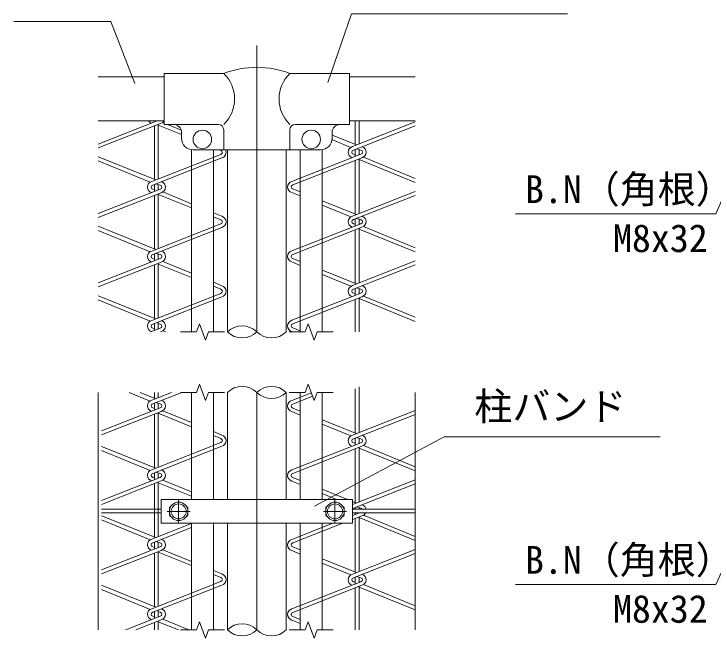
# Model space of a CAD drawing. Units: millimetres, scale not verified. Extents: x -4200 to 4200, y -2970 to 2970.
# Drawn here: x 2344 to 3552, y 620 to 1697 of the extents above; entities that cross this region are included whole.
import ezdxf
from ezdxf.enums import TextEntityAlignment as Align

# ---------------------------------------------------------------- set-up
doc = ezdxf.new("R2010")
doc.units = ezdxf.units.MM
doc.header["$LTSCALE"] = 20
doc.linetypes.add('USER1', pattern=[50.8, 31.75, -6.35, 6.35, -6.35])
for name, color, linetype, lineweight in [('0-0_D-BMK', 2, 'USER1', 13), ('0-1_D-STR1', 1, 'Continuous', 18), ('0-2_D-STR-DIM', 7, 'Continuous', 9), ('0-8_D-STR3', 3, 'Continuous', 13), ('0-9_D-STR-TXT', 7, 'Continuous', 9), ('0-A_Defpoints', 8, 'Continuous', 18), ('0-B_D-STR2', 7, 'Continuous', 9)]:
    doc.layers.add(name, color=color, linetype=linetype, lineweight=lineweight)
doc.styles.add('ＭＳ ゴシック', font='')
doc.styles.get('ＭＳ ゴシック').set_extended_font_data('MS Gothic')

msp = doc.modelspace()

# ---------------------------------------------------------------- linework, layer by layer
at = {"layer": '0-0_D-BMK'}
for p, q in [((2628.64, 858.32), (2628.64, 818.32)), ((2898.64, 858.32), (2898.64, 818.32)), ((2608.64, 838.32), (2648.64, 838.32)), ((2878.64, 838.32), (2918.64, 838.32))]:
    msp.add_line(p, q, dxfattribs=at)
at = {"layer": '0-1_D-STR1'}
for p, q in [((2489.58, 1588.72), (2603.64, 1588.72)), ((2923.64, 1588.72), (3037.36, 1588.72)), ((2489.58, 1512.72), (2603.64, 1512.72)), ((2923.64, 1512.72), (3037.36, 1512.72)), ((2712.84, 1462.72), (2712.84, 1148.29)), ((2814.44, 1462.72), (2814.44, 1148.29)), ((2712.84, 1043.73), (2712.84, 859.72)), ((2814.44, 1043.73), (2814.44, 859.72)), ((2712.84, 817.72), (2712.84, 633.73)), ((2814.44, 817.72), (2814.44, 633.73))]:
    msp.add_line(p, q, dxfattribs=at)
at = {"layer": '0-2_D-STR-DIM'}
for points in [[(2707.64, 1148.29), (2679.9, 1148.29), (2674.77, 1134.19), (2664.51, 1162.38), (2659.38, 1148.29), (2631.64, 1148.29)], [(2895.64, 1148.29), (2867.9, 1148.29), (2862.77, 1134.19), (2852.51, 1162.38), (2847.38, 1148.29), (2819.64, 1148.29)], [(2707.64, 1043.73), (2679.9, 1043.73), (2674.77, 1029.63), (2664.51, 1057.82), (2659.38, 1043.73), (2631.64, 1043.73)], [(2895.64, 1043.73), (2867.9, 1043.73), (2862.77, 1029.63), (2852.51, 1057.82), (2847.38, 1043.73), (2819.64, 1043.73)], [(2707.64, 633.73), (2679.9, 633.73), (2674.77, 619.63), (2664.51, 647.82), (2659.38, 633.73), (2631.64, 633.73)], [(2895.64, 633.73), (2867.9, 633.73), (2862.77, 619.63), (2852.51, 647.82), (2847.38, 633.73), (2819.64, 633.73)]]:
    msp.add_lwpolyline(points, dxfattribs=at)
for centre, start, end in [((2738.24, 1122.73), 45.18146, 134.81854), ((2738.24, 1173.85), 225.18146, 314.81854), ((2789.04, 1173.85), 225.18146, 314.81854), ((2738.24, 1018.17), 45.18146, 134.81854), ((2789.04, 1018.17), 45.18146, 134.81854), ((2789.04, 1069.29), 225.18146, 314.81854), ((2738.24, 608.17), 45.18146, 134.81854), ((2738.24, 659.29), 225.18146, 314.81854), ((2789.04, 659.29), 225.18146, 314.81854)]:
    msp.add_arc(centre, 36.03, start, end, dxfattribs=at)
at = {"layer": '0-8_D-STR3'}
for p, q in [((2603.64, 1594.72), (2603.64, 1506.72)), ((2603.64, 1594.72), (2706.54, 1594.72)), ((2820.74, 1594.72), (2923.64, 1594.72)), ((2923.64, 1594.72), (2923.64, 1506.72)), ((2603.64, 1506.72), (2697.14, 1506.72)), ((2706.54, 1497.32), (2706.54, 1462.72)), ((2820.74, 1497.32), (2820.74, 1462.72)), ((2830.14, 1506.72), (2923.64, 1506.72)), ((2633.64, 1492.72), (2633.64, 1482.72)), ((2893.64, 1492.72), (2893.64, 1482.72)), ((2650.64, 1462.72), (2650.64, 1148.29)), ((2653.64, 1462.72), (2873.64, 1462.72)), ((2688.64, 1462.72), (2688.64, 1148.29)), ((2838.64, 1462.72), (2838.64, 1148.29)), ((2876.64, 1462.72), (2876.64, 1148.29)), ((2650.64, 1043.73), (2650.64, 859.72)), ((2688.64, 1043.73), (2688.64, 859.72)), ((2838.64, 1043.73), (2838.64, 859.72)), ((2876.64, 1043.73), (2876.64, 859.72)), ((2598.64, 858.92), (2928.64, 858.92)), ((2598.64, 858.92), (2598.64, 817.72)), ((2928.64, 858.92), (2928.64, 817.72)), ((2612.64, 844.32), (2612.64, 832.32)), ((2644.64, 844.32), (2644.64, 832.32)), ((2882.64, 844.32), (2882.64, 832.32)), ((2914.64, 844.32), (2914.64, 832.32)), ((2598.64, 817.72), (2928.64, 817.72)), ((2650.64, 817.72), (2650.64, 633.73)), ((2688.64, 817.72), (2688.64, 633.73)), ((2838.64, 817.72), (2838.64, 633.73)), ((2876.64, 817.72), (2876.64, 633.73))]:
    msp.add_line(p, q, dxfattribs=at)
for centre, radius in [((2669.64, 1480.72), 16), ((2857.64, 1480.72), 16), ((2628.64, 838.32), 16), ((2628.64, 838.32), 13), ((2898.64, 838.32), 16), ((2898.64, 838.32), 13)]:
    msp.add_circle(centre, radius, dxfattribs=at)
for centre, radius, start, end in [((2664.02, 1550.72), 61.18, 314.01503, 45.98497), ((2763.64, 1445.25), 160, 69.0916, 110.9084), ((2863.25, 1550.72), 61.18, 134.01503, 225.98497), ((2619.64, 1492.72), 14, 0, 90), ((2697.14, 1497.32), 9.4, 0, 90), ((2830.14, 1497.32), 9.4, 90, 180), ((2907.64, 1492.72), 14, 90, 180), ((2653.64, 1482.72), 20, 180, 270), ((2873.64, 1482.72), 20, 270, 0), ((2615.64, 844.32), 3, 94.49325, 180), ((2641.64, 844.32), 3, 0, 85.50675), ((2885.64, 844.32), 3, 94.49325, 180), ((2911.64, 844.32), 3, 0, 85.50675), ((2615.64, 832.32), 3, 180, 265.50675), ((2641.64, 832.32), 3, 274.49325, 0), ((2885.64, 832.32), 3, 180, 265.50675), ((2911.64, 832.32), 3, 274.49325, 0)]:
    msp.add_arc(centre, radius, start, end, dxfattribs=at)
at = {"layer": '0-9_D-STR-TXT'}
for points in [[(3300.22, 1697.36), (2927.47, 1697.36), (2886.48, 1579.28)], [(2344.18, 1684.22), (2511.2, 1684.22), (2553.19, 1577.35)], [(3210.56, 1352.38), (3556.63, 1352.38), (3611.78, 1478.88)], [(3460.24, 967.14), (3087.24, 967.14), (2863.41, 847.6)], [(3210.56, 712.21), (3556.63, 712.21), (3613.84, 836.91)]]:
    msp.add_lwpolyline(points, dxfattribs=at)
at = {"layer": '0-A_Defpoints'}
for p, q in [((2763.64, 1642.84), (2763.64, 1148.29)), ((2489.58, 1043.73), (2489.58, 633.73)), ((2763.64, 1043.73), (2763.64, 633.73)), ((3037.36, 1043.73), (3037.36, 633.73))]:
    msp.add_line(p, q, dxfattribs=at)
at = {"layer": '0-B_D-STR2'}
for p, q in [((2489.58, 1472.8), (2591.3, 1512.72)), ((2587.11, 1511.07), (2587.11, 1512.72)), ((2603.64, 1509.08), (2601.39, 1510.01)), ((2928.68, 1468.31), (3037.36, 1510.96)), ((2933.76, 1471.89), (2933.76, 1512.72)), ((2940.16, 1472.81), (2940.16, 1512.72)), ((2489.58, 1465.96), (2598.59, 1508.74)), ((2587.11, 1411.59), (2587.11, 1504.24)), ((2593.51, 1412.51), (2593.51, 1506.75)), ((2633.64, 1489.32), (2593.51, 1505.55)), ((2632.97, 1496.98), (2609.37, 1506.72)), ((2930.39, 1462.14), (3037.36, 1504.12)), ((2893.64, 1487.98), (2935.76, 1471.09)), ((2893.5, 1480.39), (2925.88, 1467.04)), ((2701.53, 1461.84), (2699.37, 1462.72)), ((2933.76, 1451.37), (2933.76, 1463.07)), ((2935.83, 1464.28), (2943.52, 1462.14)), ((2940.16, 1454.27), (2940.16, 1463.07)), ((2489.58, 1450.7), (2589.12, 1410.79)), ((2582.04, 1408.01), (2701.53, 1454.91)), ((2824.03, 1408.31), (2943.52, 1455.2)), ((2825.74, 1402.14), (2945.23, 1449.04)), ((2933.76, 1454.27), (2930.39, 1455.2)), ((3037.36, 1413.47), (2948.03, 1450.3)), ((2489.58, 1443.71), (2579.24, 1406.74)), ((2583.75, 1401.84), (2703.24, 1448.74)), ((2933.76, 1351.89), (2933.76, 1444.53)), ((2940.16, 1352.81), (2940.16, 1447.04)), ((3037.36, 1406.51), (2940.16, 1445.85)), ((2587.11, 1391.07), (2587.11, 1402.78)), ((2589.19, 1403.98), (2596.88, 1401.84)), ((2593.51, 1393.97), (2593.51, 1402.78)), ((2489.58, 1352.8), (2596.88, 1394.91)), ((2489.58, 1345.96), (2598.59, 1388.74)), ((2587.11, 1393.97), (2583.75, 1394.91)), ((2650.64, 1369.7), (2601.39, 1390.01)), ((2824.03, 1389.04), (2838.64, 1383.01)), ((2825.74, 1395.2), (2838.64, 1390.03)), ((2928.68, 1348.31), (3037.36, 1390.96)), ((2587.11, 1291.59), (2587.11, 1384.24)), ((2593.51, 1292.51), (2593.51, 1386.75)), ((2650.64, 1362.44), (2593.51, 1385.55)), ((2930.39, 1342.14), (3037.36, 1384.12)), ((2876.64, 1374.79), (2935.76, 1351.09)), ((2876.64, 1367.34), (2925.88, 1347.04)), ((2703.24, 1348.01), (2688.64, 1354.03)), ((2701.53, 1341.84), (2688.64, 1347.06)), ((2933.76, 1331.37), (2933.76, 1343.07)), ((2935.83, 1344.28), (2943.52, 1342.14)), ((2940.16, 1334.27), (2940.16, 1343.07)), ((2489.58, 1330.7), (2589.12, 1290.79)), ((2582.04, 1288.01), (2701.53, 1334.91)), ((2583.75, 1281.84), (2703.24, 1328.74)), ((2824.03, 1288.31), (2943.52, 1335.2)), ((2825.74, 1282.14), (2945.23, 1329.04)), ((2933.76, 1334.27), (2930.39, 1335.2)), ((3037.36, 1293.47), (2948.03, 1330.3)), ((2489.58, 1323.71), (2579.24, 1286.74)), ((2933.76, 1231.89), (2933.76, 1324.53)), ((2940.16, 1232.81), (2940.16, 1327.04)), ((3037.36, 1286.51), (2940.16, 1325.85)), ((2587.11, 1271.07), (2587.11, 1283.16)), ((2589.19, 1283.98), (2596.88, 1281.84)), ((2593.51, 1273.59), (2593.51, 1282.78)), ((2489.58, 1232.8), (2596.88, 1274.91)), ((2489.58, 1225.96), (2598.59, 1268.74)), ((2587.11, 1273.97), (2583.75, 1274.91)), ((2650.64, 1249.7), (2601.39, 1270.01)), ((2824.03, 1269.04), (2838.64, 1263.01)), ((2825.74, 1275.2), (2838.64, 1270.03)), ((2928.68, 1228.31), (3037.36, 1270.96)), ((2587.11, 1171.59), (2587.11, 1264.24)), ((2593.51, 1172.51), (2593.51, 1266.75)), ((2650.64, 1242.44), (2593.51, 1265.55)), ((2930.39, 1222.14), (3037.36, 1264.12)), ((2876.64, 1254.79), (2935.76, 1231.09)), ((2876.64, 1247.34), (2925.88, 1227.04)), ((2703.24, 1228.01), (2688.64, 1234.03)), ((2701.53, 1221.84), (2688.64, 1227.06)), ((2933.76, 1211.37), (2933.76, 1223.46)), ((2935.83, 1224.28), (2943.52, 1222.14)), ((2940.16, 1213.88), (2940.16, 1223.07)), ((2489.58, 1210.7), (2589.12, 1170.79)), ((2582.04, 1168.01), (2701.53, 1214.91)), ((2583.75, 1161.84), (2703.24, 1208.74)), ((2824.03, 1168.31), (2943.52, 1215.2)), ((2825.74, 1162.14), (2945.23, 1209.04)), ((2933.76, 1214.27), (2930.39, 1215.2)), ((3037.36, 1173.47), (2948.03, 1210.3)), ((2489.58, 1203.71), (2579.24, 1166.74)), ((2933.76, 1148.2), (2933.76, 1204.53)), ((2940.16, 1148.29), (2940.16, 1207.04)), ((3037.36, 1166.51), (2940.16, 1205.85)), ((2587.11, 1151.07), (2587.11, 1163.16)), ((2593.51, 1153.59), (2593.51, 1165.68)), ((2593.51, 1162.78), (2596.88, 1161.84)), ((2593.51, 1153.59), (2593.51, 1162.78)), ((2579.8, 1148.2), (2596.88, 1154.91)), ((2587.11, 1153.97), (2583.75, 1154.91)), ((2597.23, 1148.2), (2598.59, 1148.74)), ((2605.76, 1148.2), (2601.39, 1150.01)), ((2824.03, 1149.04), (2825.84, 1148.29)), ((2825.74, 1155.2), (2838.64, 1150.03)), ((2940.16, 974.45), (2940.16, 1053.34)), ((2543.37, 1043.73), (2579.24, 1028.94)), ((2562.32, 1043.73), (2589.12, 1032.98)), ((2582.04, 1030.2), (2616.49, 1043.73)), ((2583.75, 1024.04), (2633.92, 1043.73)), ((2587.11, 1033.79), (2587.11, 1043.73)), ((2593.51, 1034.71), (2593.51, 1043.73)), ((2824.03, 1029.95), (2857.82, 1043.21)), ((2933.76, 973.53), (2933.76, 1050.15)), ((2825.74, 1023.78), (2860, 1037.23)), ((2495.16, 977.18), (2596.88, 1017.1)), ((2587.11, 1016.17), (2583.75, 1017.1)), ((2587.11, 1013.27), (2587.11, 1024.97)), ((2589.19, 1026.17), (2596.88, 1024.04)), ((2593.51, 1016.17), (2593.51, 1024.97)), ((2825.74, 1016.84), (2838.64, 1011.67)), ((2495.16, 970.34), (2598.59, 1010.93)), ((2587.11, 913.79), (2587.11, 1006.43)), ((2593.51, 914.71), (2593.51, 1008.94)), ((2650.64, 984.63), (2593.51, 1007.75)), ((2650.64, 991.9), (2601.39, 1012.2)), ((2824.03, 1010.68), (2838.64, 1004.66)), ((2928.68, 969.95), (3037.36, 1012.6)), ((2930.39, 963.78), (3037.36, 1005.76)), ((2876.64, 996.44), (2935.76, 972.73)), ((2876.64, 988.99), (2925.88, 968.68)), ((2703.24, 970.2), (2688.64, 976.23)), ((2701.53, 964.04), (2688.64, 969.26)), ((2582.04, 910.2), (2701.53, 957.1)), ((2824.03, 909.95), (2943.52, 956.84)), ((2933.76, 955.91), (2930.39, 956.84)), ((2933.76, 953.01), (2933.76, 964.72)), ((2935.83, 965.92), (2943.52, 963.78)), ((2940.16, 955.91), (2940.16, 964.72)), ((2495.16, 950.66), (2589.12, 912.98)), ((2495.16, 943.6), (2579.24, 908.94)), ((2583.75, 904.04), (2703.24, 950.93)), ((2825.74, 903.78), (2945.23, 950.68)), ((2933.76, 853.53), (2933.76, 946.17)), ((2940.16, 854.45), (2940.16, 948.69)), ((3037.36, 908.16), (2940.16, 947.49)), ((3037.36, 915.11), (2948.03, 951.94)), ((2589.19, 906.17), (2596.88, 904.04)), ((2495.16, 857.18), (2596.88, 897.1)), ((2587.11, 896.17), (2583.75, 897.1)), ((2587.11, 893.27), (2587.11, 904.97)), ((2593.51, 896.17), (2593.51, 904.97)), ((2825.74, 896.84), (2838.64, 891.67)), ((2495.16, 850.34), (2598.59, 890.93)), ((2587.11, 793.79), (2587.11, 886.43)), ((2593.51, 794.71), (2593.51, 888.94)), ((2650.64, 864.63), (2593.51, 887.75)), ((2650.64, 871.9), (2601.39, 892.2)), ((2824.03, 890.68), (2838.64, 884.65)), ((2928.68, 849.95), (3037.36, 892.6)), ((2930.39, 843.78), (3037.36, 885.76)), ((2876.64, 876.44), (2920.33, 858.92)), ((2876.64, 868.99), (2901.06, 858.92)), ((2928.64, 855.58), (2935.76, 852.73)), ((2935.83, 845.92), (2943.52, 843.78)), ((2495.16, 842.32), (2598.64, 842.32)), ((2495.16, 835.92), (2598.64, 835.92)), ((3037.36, 842.22), (2928.64, 842.22)), ((3037.36, 835.82), (2928.64, 835.82)), ((2928.64, 831), (2940.91, 835.82)), ((2933.76, 842.22), (2933.76, 845.06)), ((2933.76, 833.01), (2933.76, 835.82)), ((2933.76, 833.01), (2933.76, 835.82)), ((2940.16, 842.22), (2940.16, 844.72)), ((2495.16, 830.66), (2589.12, 792.98)), ((2495.16, 823.6), (2579.24, 788.94)), ((2928.64, 824.16), (2945.23, 830.68)), ((2933.76, 733.53), (2933.76, 826.17)), ((2940.16, 734.45), (2940.16, 828.69)), ((3037.36, 788.16), (2940.16, 827.49)), ((3037.36, 795.11), (2948.03, 831.94)), ((2582.04, 790.2), (2650.64, 817.13)), ((2583.75, 784.04), (2650.64, 810.29)), ((2824.03, 789.95), (2894.78, 817.72)), ((2825.74, 783.78), (2912.21, 817.72)), ((2587.11, 773.27), (2587.11, 785.36)), ((2589.19, 786.17), (2596.88, 784.04)), ((2593.51, 775.78), (2593.51, 784.97)), ((2495.16, 737.18), (2596.88, 777.1)), ((2587.11, 776.17), (2583.75, 777.1)), ((2825.74, 776.84), (2838.64, 771.67)), ((2495.16, 730.34), (2598.59, 770.93)), ((2587.11, 673.79), (2587.11, 766.43)), ((2593.51, 674.71), (2593.51, 768.94)), ((2650.64, 744.63), (2593.51, 767.75)), ((2650.64, 751.9), (2601.39, 772.2)), ((2824.03, 770.68), (2838.64, 764.65)), ((2928.68, 729.95), (3037.36, 772.6)), ((2930.39, 723.78), (3037.36, 765.76)), ((2876.64, 756.44), (2935.76, 732.73)), ((2876.64, 748.99), (2925.88, 728.68)), ((2703.24, 730.2), (2688.64, 736.23)), ((2701.53, 724.04), (2688.64, 729.26)), ((2933.76, 713.01), (2933.76, 725.1)), ((2935.83, 725.92), (2943.52, 723.78)), ((2940.16, 715.52), (2940.16, 724.72)), ((2582.04, 670.2), (2701.53, 717.1)), ((2824.03, 669.95), (2943.52, 716.84)), ((2933.76, 715.91), (2930.39, 716.84)), ((2495.16, 710.66), (2589.12, 672.98)), ((2495.16, 703.6), (2579.24, 668.94)), ((2583.75, 664.04), (2703.24, 710.93)), ((2825.74, 663.78), (2945.23, 710.68)), ((2933.76, 633.73), (2933.76, 706.17)), ((2940.16, 633.73), (2940.16, 708.69)), ((3037.36, 668.16), (2940.16, 707.49)), ((3037.36, 675.11), (2948.03, 711.94)), ((2587.11, 653.27), (2587.11, 665.36)), ((2593.51, 655.78), (2593.51, 667.87)), ((2593.51, 655.78), (2593.51, 664.97)), ((2593.51, 664.97), (2596.88, 664.04)), ((2537.32, 633.73), (2596.88, 657.1)), ((2587.11, 656.17), (2583.75, 657.1)), ((2646.19, 633.73), (2601.39, 652.2)), ((2825.74, 656.84), (2838.64, 651.67)), ((2554.75, 633.73), (2598.59, 650.93)), ((2587.11, 633.73), (2587.11, 646.43)), ((2593.51, 633.73), (2593.51, 648.94)), ((2628.16, 633.73), (2593.51, 647.75)), ((2824.03, 650.68), (2838.64, 644.65)), ((2824.03, 650.68), (2826.05, 649.85))]:
    msp.add_line(p, q, dxfattribs=at)
for centre, radius, start, end in [((2584.71, 1518.37), 10, 214.45747, 251.53809), ((2595.91, 1518.37), 10, 285.52411, 320.55755), ((2700.57, 1458.37), 3.6, 285.52411, 74.47589), ((2700.57, 1458.37), 10, 285.52411, 25.73476), ((2931.36, 1458.67), 10, 105.52411, 251.53809), ((2931.36, 1458.67), 3.6, 105.52411, 254.47589), ((2942.56, 1458.67), 3.6, 285.52411, 74.47589), ((2942.56, 1458.67), 10, 285.52411, 71.5381), ((2584.71, 1398.37), 10, 105.52411, 251.53809), ((2584.71, 1398.37), 3.6, 105.52411, 254.47589), ((2595.91, 1398.37), 3.6, 285.52411, 74.47589), ((2595.91, 1398.37), 10, 285.52411, 71.5381), ((2826.7, 1398.67), 10, 105.52411, 254.47589), ((2826.7, 1398.67), 3.6, 105.52411, 254.47589), ((2700.57, 1338.37), 3.6, 285.52411, 74.47589), ((2700.57, 1338.37), 10, 285.52411, 74.47589), ((2931.36, 1338.67), 10, 105.52411, 251.53809), ((2931.36, 1338.67), 3.6, 105.52411, 254.47589), ((2942.56, 1338.67), 3.6, 285.52411, 74.47589), ((2942.56, 1338.67), 10, 285.52411, 71.5381), ((2584.71, 1278.37), 10, 105.52411, 251.53809), ((2584.71, 1278.37), 3.6, 105.52411, 254.47589), ((2595.91, 1278.37), 3.6, 285.52411, 74.47589), ((2595.91, 1278.37), 10, 285.52411, 71.5381), ((2826.7, 1278.67), 10, 105.52411, 254.47589), ((2826.7, 1278.67), 3.6, 105.52411, 254.47589), ((2700.57, 1218.37), 3.6, 285.52411, 74.47589), ((2700.57, 1218.37), 10, 285.52411, 74.47589), ((2931.36, 1218.67), 10, 105.52411, 251.53809), ((2931.36, 1218.67), 3.6, 105.52411, 254.47589), ((2942.56, 1218.67), 3.6, 285.52411, 74.47589), ((2942.56, 1218.67), 10, 285.52411, 71.5381), ((2584.71, 1158.37), 10, 105.52411, 251.53809), ((2584.71, 1158.37), 3.6, 105.52411, 254.47589), ((2595.91, 1158.37), 3.6, 285.52411, 74.47589), ((2595.91, 1158.37), 10, 285.52411, 71.5381), ((2826.7, 1158.67), 10, 105.52411, 254.47589), ((2826.7, 1158.67), 3.6, 105.52411, 254.47589), ((2584.71, 1020.57), 10, 105.52411, 251.53809), ((2595.91, 1020.57), 10, 285.52411, 71.5381), ((2826.7, 1020.31), 10, 105.52411, 254.47589), ((2584.71, 1020.57), 3.6, 105.52411, 254.47589), ((2595.91, 1020.57), 3.6, 285.52411, 74.47589), ((2826.7, 1020.31), 3.6, 105.52411, 254.47589), ((2700.57, 960.57), 10, 285.52411, 74.47589), ((2931.36, 960.31), 10, 105.52411, 251.53809), ((2942.56, 960.31), 10, 285.52411, 71.5381), ((2700.57, 960.57), 3.6, 285.52411, 74.47589), ((2931.36, 960.31), 3.6, 105.52411, 254.47589), ((2942.56, 960.31), 3.6, 285.52411, 74.47589), ((2584.71, 900.57), 10, 105.52411, 251.53809), ((2595.91, 900.57), 10, 285.52411, 71.5381), ((2826.7, 900.31), 10, 105.52411, 254.47589), ((2584.71, 900.57), 3.6, 105.52411, 254.47589), ((2595.91, 900.57), 3.6, 285.52411, 74.47589), ((2826.7, 900.31), 3.6, 105.52411, 254.47589), ((2931.36, 840.31), 10, 105.52411, 105.79226), ((2942.56, 840.31), 10, 10.987, 71.5381), ((2931.36, 840.31), 3.6, 105.52411, 148.03466), ((2942.56, 840.31), 3.6, 31.96534, 74.47589), ((2942.56, 840.31), 10, 285.52411, 333.29392), ((2584.71, 780.57), 10, 105.52411, 251.53809), ((2595.91, 780.57), 10, 285.52411, 71.5381), ((2826.7, 780.31), 10, 105.52411, 254.47589), ((2584.71, 780.57), 3.6, 105.52411, 254.47589), ((2595.91, 780.57), 3.6, 285.52411, 74.47589), ((2826.7, 780.31), 3.6, 105.52411, 254.47589), ((2700.57, 720.57), 10, 285.52411, 74.47589), ((2931.36, 720.31), 10, 105.52411, 251.53809), ((2942.56, 720.31), 10, 285.52411, 71.5381), ((2700.57, 720.57), 3.6, 285.52411, 74.47589), ((2931.36, 720.31), 3.6, 105.52411, 254.47589), ((2942.56, 720.31), 3.6, 285.52411, 74.47589), ((2584.71, 660.57), 10, 105.52411, 251.53809), ((2595.91, 660.57), 10, 285.52411, 71.5381), ((2826.7, 660.31), 10, 105.52411, 254.47589), ((2584.71, 660.57), 3.6, 105.52411, 254.47589), ((2595.91, 660.57), 3.6, 285.52411, 74.47589), ((2826.7, 660.31), 3.6, 105.52411, 254.47589)]:
    msp.add_arc(centre, radius, start, end, dxfattribs=at)

# ---------------------------------------------------------------- texts
at = {"layer": '0-9_D-STR-TXT', "style": 'ＭＳ ゴシック'}
for s, p in [('B.N（角根）', (3226.8, 1356.31)), ('M8x32', (3378.89, 1271.74)), ('柱バンド', (3139.43, 981.25)), ('B.N（角根）', (3226.8, 716.14)), ('M8x32', (3378.89, 631.57))]:
    msp.add_text(s, height=48.09, dxfattribs=at).set_placement(p, align=Align.BOTTOM_LEFT)

doc.saveas('drawing.dxf')
